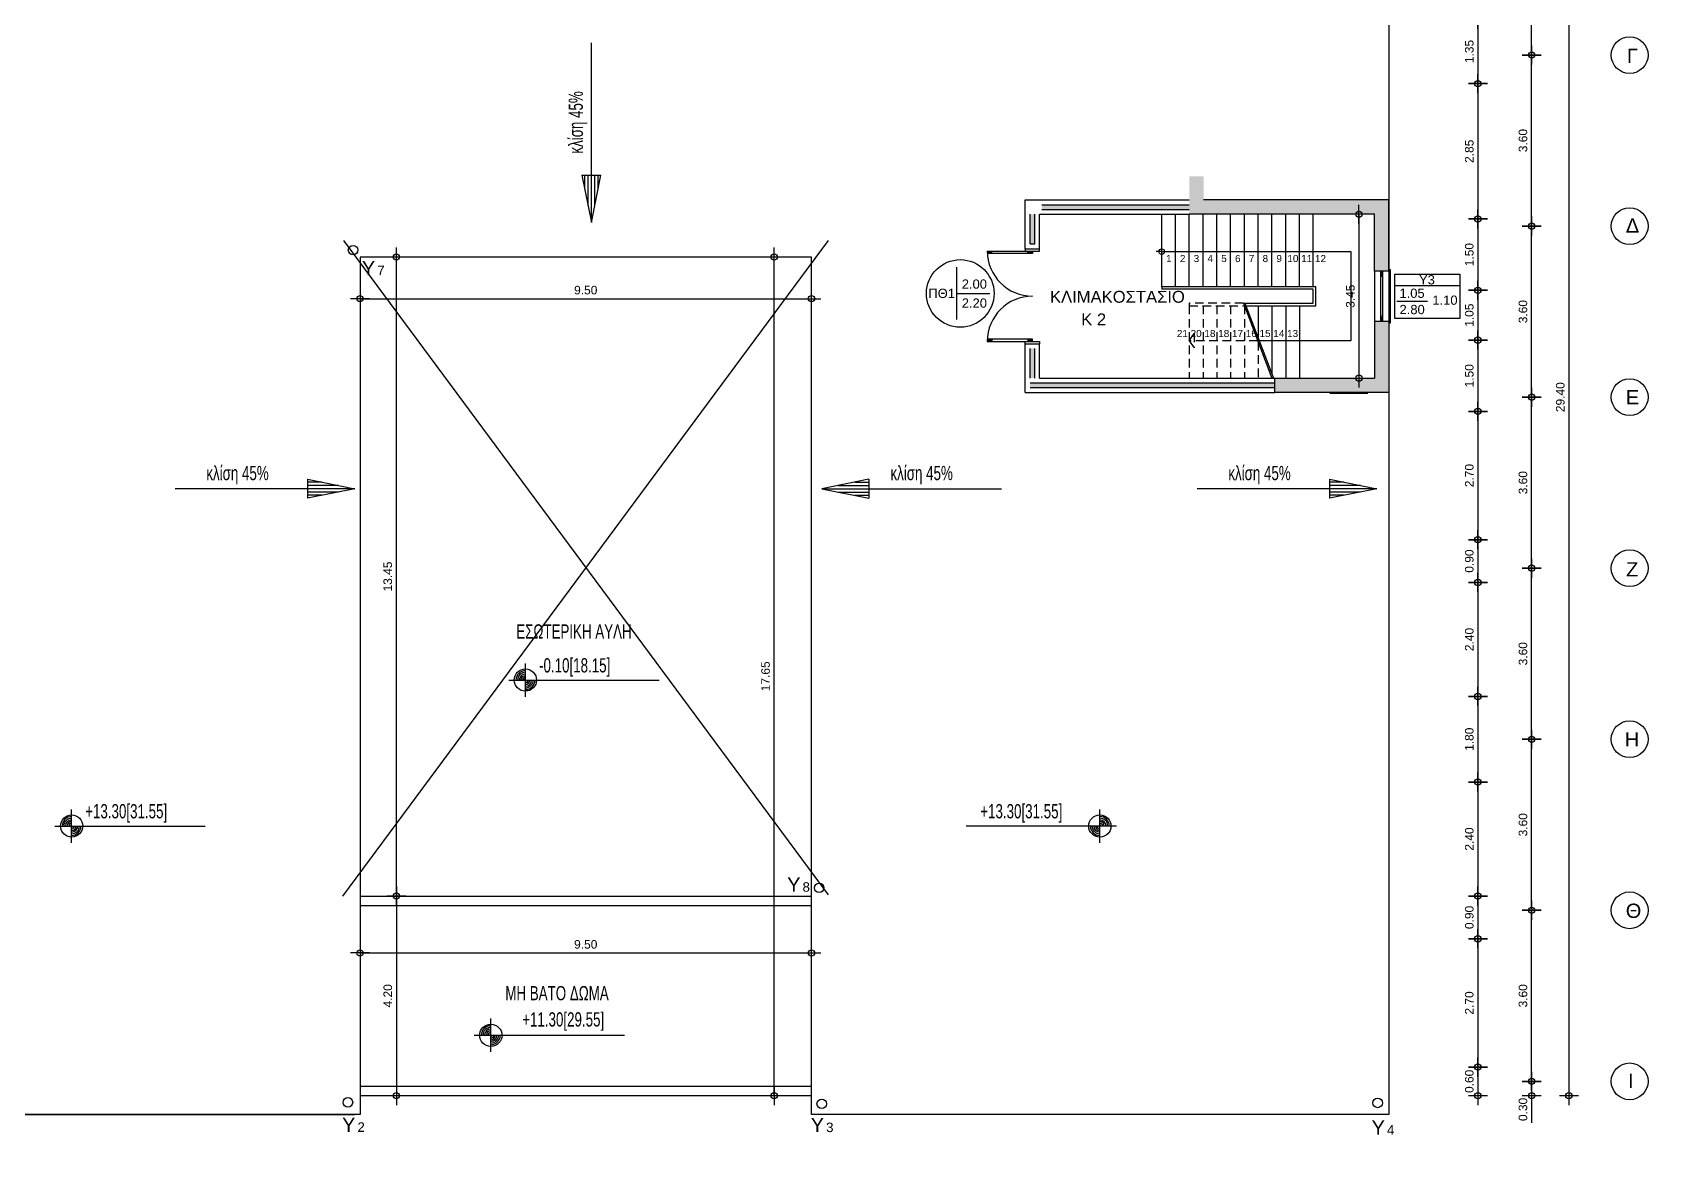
# Model space of a CAD drawing. Header units: metres. Extents: x -11 to 85, y -301 to 135.
# Drawn here: x 19.24 to 53.76, y 89.05 to 112.61 of the extents above; entities that cross this region are included whole.
import ezdxf
from ezdxf.enums import TextEntityAlignment as Align

# ---------------------------------------------------------------- set-up
doc = ezdxf.new("R2010")
doc.units = ezdxf.units.M
doc.header["$LTSCALE"] = 0.036
doc.header["$PDMODE"] = 2
doc.linetypes.add('HIDDEN', pattern=[0.375, 0.25, -0.125])
for name, color, linetype in [('arxitek borofos', 252, 'Continuous'), ('arxitek doma', 252, 'Continuous'), ('DIMBLK', 252, 'Continuous'), ('Parathira', 252, 'Continuous')]:
    doc.layers.add(name, color=color, linetype=linetype)
doc.styles.add('comu-c', font='ugcompl.shx', dxfattribs={"width": 0.7})
doc.styles.add('COMU-N', font='arial.ttf')
doc.styles.get("Standard").update_dxf_attribs({"font": 'arial.ttf'})
doc.dimstyles.new('CADWDOT', dxfattribs={"dimscale": 0.1, "dimtxt": 1.8, "dimasz": 0.08, "dimexe": 2, "dimexo": 0, "dimgap": 0.09, "dimtad": 0, "dimrnd": 0.001, "dimzin": 0, "dimdsep": 46, "dimtxsty": 'Standard', "dimblk1": 'ARTDIM', "dimblk2": 'ARTDIM', "dimsah": 1, "dimcen": 0.09, "dimdle": 0.05, "dimse1": 1, "dimse2": 1, "dimadec": 0, "dimazin": 0, "dimtfac": 1, "dimtmove": 0, "dimatfit": 3, "dimldrblk": 'ARTDIM', "dimfxl": 2, "dimtvp": 0.9999, "dimtolj": 1, "dimtzin": 0, "dimarcsym": 0})

# ---------------------------------------------------------------- blocks, each defined once
blk = doc.blocks.new('ARTDIM')
at = {"layer": 'DIMBLK'}
for p, q in [((-24.9975, 0), (24.9975, 0)), ((0, -24.9975), (0, 24.9975))]:
    blk.add_line(p, q, dxfattribs=at)
blk.add_circle((0, 0), 8.25, dxfattribs=at)
blk = doc.blocks.new('*D1725')
at = {"layer": 'arxitek doma', "color": 0, "lineweight": -2}
blk.add_line((51.562, 119.63), (51.562, 90.246), dxfattribs=at)
at = {"layer": 'Defpoints', "color": 0, "transparency": 16777216}
for p in [(48.677, 119.638), (48.677, 90.238), (51.562, 90.238)]:
    blk.add_point(p, dxfattribs=at)
at = {"layer": 'arxitek doma', "color": 0, "lineweight": -2, "xscale": 0.008, "yscale": 0.008, "zscale": 0.008}
for p, rotation in [((51.562, 119.638), 90), ((51.562, 90.238), 270)]:
    blk.add_blockref('ARTDIM', p, dxfattribs=dict(at, rotation=rotation))
at = {"layer": 'arxitek doma', "color": 0, "insert": (51.382, 104.938), "char_height": 0.18, "attachment_point": 5, "rotation": 90}
blk.add_mtext('\\A1;29.40', dxfattribs=at)
blk = doc.blocks.new('*D1726')
at = {"layer": 'arxitek doma', "color": 0, "lineweight": -2}
for p, q in [((50.777, 90.53), (50.777, 90.246)), ((50.777, 90.238), (50.777, 89.664))]:
    blk.add_line(p, q, dxfattribs=at)
at = {"layer": 'Defpoints', "color": 0, "transparency": 16777216}
for p in [(48.677, 90.538), (48.677, 90.238), (50.777, 90.238)]:
    blk.add_point(p, dxfattribs=at)
at = {"layer": 'arxitek doma', "color": 0, "lineweight": -2, "xscale": 0.008, "yscale": 0.008, "zscale": 0.008}
for p, rotation in [((50.777, 90.538), 90), ((50.777, 90.238), 270)]:
    blk.add_blockref('ARTDIM', p, dxfattribs=dict(at, rotation=rotation))
at = {"layer": 'arxitek doma', "color": 0, "insert": (50.597, 89.947), "char_height": 0.18, "attachment_point": 5, "rotation": 90}
blk.add_mtext('\\A1;0.30', dxfattribs=at)
blk = doc.blocks.new('*D1727')
at = {"layer": 'arxitek doma', "color": 0, "lineweight": -2}
blk.add_line((50.777, 90.546), (50.777, 94.13), dxfattribs=at)
at = {"layer": 'Defpoints', "color": 0, "transparency": 16777216}
for p in [(50.777, 94.138), (53.757, 94.138), (48.677, 90.538)]:
    blk.add_point(p, dxfattribs=at)
at = {"layer": 'arxitek doma', "color": 0, "lineweight": -2, "xscale": 0.008, "yscale": 0.008, "zscale": 0.008}
for p, rotation in [((50.777, 94.138), 90), ((50.777, 90.538), 270)]:
    blk.add_blockref('ARTDIM', p, dxfattribs=dict(at, rotation=rotation))
at = {"layer": 'arxitek doma', "color": 0, "insert": (50.597, 92.338), "char_height": 0.18, "attachment_point": 5, "rotation": 90}
blk.add_mtext('\\A1;3.60', dxfattribs=at)
blk = doc.blocks.new('*D1728')
at = {"layer": 'arxitek doma', "color": 0, "lineweight": -2}
blk.add_line((50.777, 94.146), (50.777, 97.73), dxfattribs=at)
at = {"layer": 'Defpoints', "color": 0, "transparency": 16777216}
for p in [(50.777, 97.738), (53.757, 97.738), (53.757, 94.138)]:
    blk.add_point(p, dxfattribs=at)
at = {"layer": 'arxitek doma', "color": 0, "lineweight": -2, "xscale": 0.008, "yscale": 0.008, "zscale": 0.008}
for p, rotation in [((50.777, 97.738), 90), ((50.777, 94.138), 270)]:
    blk.add_blockref('ARTDIM', p, dxfattribs=dict(at, rotation=rotation))
at = {"layer": 'arxitek doma', "color": 0, "insert": (50.597, 95.938), "char_height": 0.18, "attachment_point": 5, "rotation": 90}
blk.add_mtext('\\A1;3.60', dxfattribs=at)
blk = doc.blocks.new('*D1729')
at = {"layer": 'arxitek doma', "color": 0, "lineweight": -2}
blk.add_line((50.777, 97.746), (50.777, 101.33), dxfattribs=at)
at = {"layer": 'Defpoints', "color": 0, "transparency": 16777216}
for p in [(50.777, 101.338), (53.757, 101.338), (53.757, 97.738)]:
    blk.add_point(p, dxfattribs=at)
at = {"layer": 'arxitek doma', "color": 0, "lineweight": -2, "xscale": 0.008, "yscale": 0.008, "zscale": 0.008}
for p, rotation in [((50.777, 101.338), 90), ((50.777, 97.738), 270)]:
    blk.add_blockref('ARTDIM', p, dxfattribs=dict(at, rotation=rotation))
at = {"layer": 'arxitek doma', "color": 0, "insert": (50.597, 99.538), "char_height": 0.18, "attachment_point": 5, "rotation": 90}
blk.add_mtext('\\A1;3.60', dxfattribs=at)
blk = doc.blocks.new('*D1730')
at = {"layer": 'arxitek doma', "color": 0, "lineweight": -2}
blk.add_line((50.777, 101.346), (50.777, 104.93), dxfattribs=at)
at = {"layer": 'Defpoints', "color": 0, "transparency": 16777216}
for p in [(50.777, 104.938), (53.757, 104.938), (53.757, 101.338)]:
    blk.add_point(p, dxfattribs=at)
at = {"layer": 'arxitek doma', "color": 0, "lineweight": -2, "xscale": 0.008, "yscale": 0.008, "zscale": 0.008}
for p, rotation in [((50.777, 104.938), 90), ((50.777, 101.338), 270)]:
    blk.add_blockref('ARTDIM', p, dxfattribs=dict(at, rotation=rotation))
at = {"layer": 'arxitek doma', "color": 0, "insert": (50.597, 103.138), "char_height": 0.18, "attachment_point": 5, "rotation": 90}
blk.add_mtext('\\A1;3.60', dxfattribs=at)
blk = doc.blocks.new('*D1731')
at = {"layer": 'arxitek doma', "color": 0, "lineweight": -2}
blk.add_line((50.777, 104.946), (50.777, 108.53), dxfattribs=at)
at = {"layer": 'Defpoints', "color": 0, "transparency": 16777216}
for p in [(50.777, 108.538), (53.757, 108.538), (53.757, 104.938)]:
    blk.add_point(p, dxfattribs=at)
at = {"layer": 'arxitek doma', "color": 0, "lineweight": -2, "xscale": 0.008, "yscale": 0.008, "zscale": 0.008}
for p, rotation in [((50.777, 108.538), 90), ((50.777, 104.938), 270)]:
    blk.add_blockref('ARTDIM', p, dxfattribs=dict(at, rotation=rotation))
at = {"layer": 'arxitek doma', "color": 0, "insert": (50.597, 106.738), "char_height": 0.18, "attachment_point": 5, "rotation": 90}
blk.add_mtext('\\A1;3.60', dxfattribs=at)
blk = doc.blocks.new('*D1732')
at = {"layer": 'arxitek doma', "color": 0, "lineweight": -2}
blk.add_line((50.777, 108.546), (50.777, 112.13), dxfattribs=at)
at = {"layer": 'Defpoints', "color": 0, "transparency": 16777216}
for p in [(50.777, 112.138), (53.757, 112.138), (53.757, 108.538)]:
    blk.add_point(p, dxfattribs=at)
at = {"layer": 'arxitek doma', "color": 0, "lineweight": -2, "xscale": 0.008, "yscale": 0.008, "zscale": 0.008}
for p, rotation in [((50.777, 112.138), 90), ((50.777, 108.538), 270)]:
    blk.add_blockref('ARTDIM', p, dxfattribs=dict(at, rotation=rotation))
at = {"layer": 'arxitek doma', "color": 0, "insert": (50.597, 110.338), "char_height": 0.18, "attachment_point": 5, "rotation": 90}
blk.add_mtext('\\A1;3.60', dxfattribs=at)
blk = doc.blocks.new('*D1733')
at = {"layer": 'arxitek doma', "color": 0, "lineweight": -2}
blk.add_line((50.777, 112.146), (50.777, 115.73), dxfattribs=at)
at = {"layer": 'Defpoints', "color": 0, "transparency": 16777216}
for p in [(50.777, 115.738), (53.757, 115.738), (53.757, 112.138)]:
    blk.add_point(p, dxfattribs=at)
at = {"layer": 'arxitek doma', "color": 0, "lineweight": -2, "xscale": 0.008, "yscale": 0.008, "zscale": 0.008}
for p, rotation in [((50.777, 115.738), 90), ((50.777, 112.138), 270)]:
    blk.add_blockref('ARTDIM', p, dxfattribs=dict(at, rotation=rotation))
at = {"layer": 'arxitek doma', "color": 0, "insert": (50.597, 113.938), "char_height": 0.18, "attachment_point": 5, "rotation": 90}
blk.add_mtext('\\A1;3.60', dxfattribs=at)
blk = doc.blocks.new('*D1740')
at = {"layer": 'arxitek doma', "color": 0, "lineweight": -2}
blk.add_line((49.647, 112.88), (49.647, 111.546), dxfattribs=at)
at = {"layer": 'Defpoints', "color": 0, "transparency": 16777216}
for p in [(48.677, 112.888), (48.677, 111.538), (49.647, 111.538)]:
    blk.add_point(p, dxfattribs=at)
at = {"layer": 'arxitek doma', "color": 0, "lineweight": -2, "xscale": 0.008, "yscale": 0.008, "zscale": 0.008}
for p, rotation in [((49.647, 112.888), 90), ((49.647, 111.538), 270)]:
    blk.add_blockref('ARTDIM', p, dxfattribs=dict(at, rotation=rotation))
at = {"layer": 'arxitek doma', "color": 0, "insert": (49.467, 112.213), "char_height": 0.18, "attachment_point": 5, "rotation": 90}
blk.add_mtext('\\A1;1.35', dxfattribs=at)
blk = doc.blocks.new('*D1741')
at = {"layer": 'arxitek doma', "color": 0, "lineweight": -2}
blk.add_line((49.647, 111.53), (49.647, 108.696), dxfattribs=at)
at = {"layer": 'Defpoints', "color": 0, "transparency": 16777216}
for p in [(48.677, 111.538), (48.677, 108.688), (49.647, 108.688)]:
    blk.add_point(p, dxfattribs=at)
at = {"layer": 'arxitek doma', "color": 0, "lineweight": -2, "xscale": 0.008, "yscale": 0.008, "zscale": 0.008}
for p, rotation in [((49.647, 111.538), 90), ((49.647, 108.688), 270)]:
    blk.add_blockref('ARTDIM', p, dxfattribs=dict(at, rotation=rotation))
at = {"layer": 'arxitek doma', "color": 0, "insert": (49.467, 110.113), "char_height": 0.18, "attachment_point": 5, "rotation": 90}
blk.add_mtext('\\A1;2.85', dxfattribs=at)
blk = doc.blocks.new('*D1742')
at = {"layer": 'arxitek doma', "color": 0, "lineweight": -2}
blk.add_line((49.647, 108.68), (49.647, 107.196), dxfattribs=at)
at = {"layer": 'Defpoints', "color": 0, "transparency": 16777216}
for p in [(48.677, 108.688), (48.677, 107.188), (49.647, 107.188)]:
    blk.add_point(p, dxfattribs=at)
at = {"layer": 'arxitek doma', "color": 0, "lineweight": -2, "xscale": 0.008, "yscale": 0.008, "zscale": 0.008}
for p, rotation in [((49.647, 108.688), 90), ((49.647, 107.188), 270)]:
    blk.add_blockref('ARTDIM', p, dxfattribs=dict(at, rotation=rotation))
at = {"layer": 'arxitek doma', "color": 0, "insert": (49.467, 107.938), "char_height": 0.18, "attachment_point": 5, "rotation": 90}
blk.add_mtext('\\A1;1.50', dxfattribs=at)
blk = doc.blocks.new('*D1743')
at = {"layer": 'arxitek doma', "color": 0, "lineweight": -2}
blk.add_line((49.647, 107.18), (49.647, 106.146), dxfattribs=at)
at = {"layer": 'Defpoints', "color": 0, "transparency": 16777216}
for p in [(48.677, 107.188), (48.677, 106.138), (49.647, 106.138)]:
    blk.add_point(p, dxfattribs=at)
at = {"layer": 'arxitek doma', "color": 0, "lineweight": -2, "xscale": 0.008, "yscale": 0.008, "zscale": 0.008}
for p, rotation in [((49.647, 107.188), 90), ((49.647, 106.138), 270)]:
    blk.add_blockref('ARTDIM', p, dxfattribs=dict(at, rotation=rotation))
at = {"layer": 'arxitek doma', "color": 0, "insert": (49.467, 106.663), "char_height": 0.18, "attachment_point": 5, "rotation": 90}
blk.add_mtext('\\A1;1.05', dxfattribs=at)
blk = doc.blocks.new('*D1744')
at = {"layer": 'arxitek doma', "color": 0, "lineweight": -2}
blk.add_line((49.647, 106.13), (49.647, 104.646), dxfattribs=at)
at = {"layer": 'Defpoints', "color": 0, "transparency": 16777216}
for p in [(48.677, 106.138), (48.677, 104.638), (49.647, 104.638)]:
    blk.add_point(p, dxfattribs=at)
at = {"layer": 'arxitek doma', "color": 0, "lineweight": -2, "xscale": 0.008, "yscale": 0.008, "zscale": 0.008}
for p, rotation in [((49.647, 106.138), 90), ((49.647, 104.638), 270)]:
    blk.add_blockref('ARTDIM', p, dxfattribs=dict(at, rotation=rotation))
at = {"layer": 'arxitek doma', "color": 0, "insert": (49.467, 105.388), "char_height": 0.18, "attachment_point": 5, "rotation": 90}
blk.add_mtext('\\A1;1.50', dxfattribs=at)
blk = doc.blocks.new('*D1745')
at = {"layer": 'arxitek doma', "color": 0, "lineweight": -2}
blk.add_line((49.647, 104.63), (49.647, 101.946), dxfattribs=at)
at = {"layer": 'Defpoints', "color": 0, "transparency": 16777216}
for p in [(48.677, 104.638), (48.677, 101.938), (49.647, 101.938)]:
    blk.add_point(p, dxfattribs=at)
at = {"layer": 'arxitek doma', "color": 0, "lineweight": -2, "xscale": 0.008, "yscale": 0.008, "zscale": 0.008}
for p, rotation in [((49.647, 104.638), 90), ((49.647, 101.938), 270)]:
    blk.add_blockref('ARTDIM', p, dxfattribs=dict(at, rotation=rotation))
at = {"layer": 'arxitek doma', "color": 0, "insert": (49.467, 103.288), "char_height": 0.18, "attachment_point": 5, "rotation": 90}
blk.add_mtext('\\A1;2.70', dxfattribs=at)
blk = doc.blocks.new('*D1746')
at = {"layer": 'arxitek doma', "color": 0, "lineweight": -2}
blk.add_line((49.647, 101.93), (49.647, 101.046), dxfattribs=at)
at = {"layer": 'Defpoints', "color": 0, "transparency": 16777216}
for p in [(48.677, 101.938), (48.677, 101.038), (49.647, 101.038)]:
    blk.add_point(p, dxfattribs=at)
at = {"layer": 'arxitek doma', "color": 0, "lineweight": -2, "xscale": 0.008, "yscale": 0.008, "zscale": 0.008}
for p, rotation in [((49.647, 101.938), 90), ((49.647, 101.038), 270)]:
    blk.add_blockref('ARTDIM', p, dxfattribs=dict(at, rotation=rotation))
at = {"layer": 'arxitek doma', "color": 0, "insert": (49.467, 101.488), "char_height": 0.18, "attachment_point": 5, "rotation": 90}
blk.add_mtext('\\A1;0.90', dxfattribs=at)
blk = doc.blocks.new('*D1747')
at = {"layer": 'arxitek doma', "color": 0, "lineweight": -2}
blk.add_line((49.647, 101.03), (49.647, 98.646), dxfattribs=at)
at = {"layer": 'Defpoints', "color": 0, "transparency": 16777216}
for p in [(48.677, 101.038), (48.677, 98.638), (49.647, 98.638)]:
    blk.add_point(p, dxfattribs=at)
at = {"layer": 'arxitek doma', "color": 0, "lineweight": -2, "xscale": 0.008, "yscale": 0.008, "zscale": 0.008}
for p, rotation in [((49.647, 101.038), 90), ((49.647, 98.638), 270)]:
    blk.add_blockref('ARTDIM', p, dxfattribs=dict(at, rotation=rotation))
at = {"layer": 'arxitek doma', "color": 0, "insert": (49.467, 99.838), "char_height": 0.18, "attachment_point": 5, "rotation": 90}
blk.add_mtext('\\A1;2.40', dxfattribs=at)
blk = doc.blocks.new('*D1748')
at = {"layer": 'arxitek doma', "color": 0, "lineweight": -2}
blk.add_line((49.647, 98.63), (49.647, 96.846), dxfattribs=at)
at = {"layer": 'Defpoints', "color": 0, "transparency": 16777216}
for p in [(48.677, 98.638), (48.677, 96.838), (49.647, 96.838)]:
    blk.add_point(p, dxfattribs=at)
at = {"layer": 'arxitek doma', "color": 0, "lineweight": -2, "xscale": 0.008, "yscale": 0.008, "zscale": 0.008}
for p, rotation in [((49.647, 98.638), 90), ((49.647, 96.838), 270)]:
    blk.add_blockref('ARTDIM', p, dxfattribs=dict(at, rotation=rotation))
at = {"layer": 'arxitek doma', "color": 0, "insert": (49.467, 97.738), "char_height": 0.18, "attachment_point": 5, "rotation": 90}
blk.add_mtext('\\A1;1.80', dxfattribs=at)
blk = doc.blocks.new('*D1749')
at = {"layer": 'arxitek doma', "color": 0, "lineweight": -2}
blk.add_line((49.647, 96.83), (49.647, 94.446), dxfattribs=at)
at = {"layer": 'Defpoints', "color": 0, "transparency": 16777216}
for p in [(48.677, 96.838), (48.677, 94.438), (49.647, 94.438)]:
    blk.add_point(p, dxfattribs=at)
at = {"layer": 'arxitek doma', "color": 0, "lineweight": -2, "xscale": 0.008, "yscale": 0.008, "zscale": 0.008}
for p, rotation in [((49.647, 96.838), 90), ((49.647, 94.438), 270)]:
    blk.add_blockref('ARTDIM', p, dxfattribs=dict(at, rotation=rotation))
at = {"layer": 'arxitek doma', "color": 0, "insert": (49.467, 95.638), "char_height": 0.18, "attachment_point": 5, "rotation": 90}
blk.add_mtext('\\A1;2.40', dxfattribs=at)
blk = doc.blocks.new('*D1750')
at = {"layer": 'arxitek doma', "color": 0, "lineweight": -2}
blk.add_line((49.647, 94.43), (49.647, 93.546), dxfattribs=at)
at = {"layer": 'Defpoints', "color": 0, "transparency": 16777216}
for p in [(48.677, 94.438), (48.677, 93.538), (49.647, 93.538)]:
    blk.add_point(p, dxfattribs=at)
at = {"layer": 'arxitek doma', "color": 0, "lineweight": -2, "xscale": 0.008, "yscale": 0.008, "zscale": 0.008}
for p, rotation in [((49.647, 94.438), 90), ((49.647, 93.538), 270)]:
    blk.add_blockref('ARTDIM', p, dxfattribs=dict(at, rotation=rotation))
at = {"layer": 'arxitek doma', "color": 0, "insert": (49.467, 93.988), "char_height": 0.18, "attachment_point": 5, "rotation": 90}
blk.add_mtext('\\A1;0.90', dxfattribs=at)
blk = doc.blocks.new('*D1751')
at = {"layer": 'arxitek doma', "color": 0, "lineweight": -2}
blk.add_line((49.647, 93.53), (49.647, 90.846), dxfattribs=at)
at = {"layer": 'Defpoints', "color": 0, "transparency": 16777216}
for p in [(48.677, 93.538), (48.677, 90.838), (49.647, 90.838)]:
    blk.add_point(p, dxfattribs=at)
at = {"layer": 'arxitek doma', "color": 0, "lineweight": -2, "xscale": 0.008, "yscale": 0.008, "zscale": 0.008}
for p, rotation in [((49.647, 93.538), 90), ((49.647, 90.838), 270)]:
    blk.add_blockref('ARTDIM', p, dxfattribs=dict(at, rotation=rotation))
at = {"layer": 'arxitek doma', "color": 0, "insert": (49.467, 92.188), "char_height": 0.18, "attachment_point": 5, "rotation": 90}
blk.add_mtext('\\A1;2.70', dxfattribs=at)
blk = doc.blocks.new('*D1752')
at = {"layer": 'arxitek doma', "color": 0, "lineweight": -2}
blk.add_line((49.647, 90.83), (49.647, 90.246), dxfattribs=at)
at = {"layer": 'Defpoints', "color": 0, "transparency": 16777216}
for p in [(48.677, 90.838), (48.677, 90.238), (49.647, 90.238)]:
    blk.add_point(p, dxfattribs=at)
at = {"layer": 'arxitek doma', "color": 0, "lineweight": -2, "xscale": 0.008, "yscale": 0.008, "zscale": 0.008}
for p, rotation in [((49.647, 90.838), 90), ((49.647, 90.238), 270)]:
    blk.add_blockref('ARTDIM', p, dxfattribs=dict(at, rotation=rotation))
at = {"layer": 'arxitek doma', "color": 0, "insert": (49.467, 90.538), "char_height": 0.18, "attachment_point": 5, "rotation": 90}
blk.add_mtext('\\A1;0.60', dxfattribs=at)
blk = doc.blocks.new('*D1753')
at = {"layer": 'arxitek doma', "color": 0, "lineweight": -2}
blk.add_line((14.382, 86.882), (22.016, 86.882), dxfattribs=at)
at = {"layer": 'Defpoints', "color": 0, "transparency": 16777216}
for p in [(14.374, 90.238), (22.024, 90.238), (22.024, 86.882)]:
    blk.add_point(p, dxfattribs=at)
at = {"layer": 'arxitek doma', "color": 0, "lineweight": -2, "xscale": 0.008, "yscale": 0.008, "zscale": 0.008, "rotation": 180}
blk.add_blockref('ARTDIM', (14.374, 86.882), dxfattribs=at)
at = {"layer": 'arxitek doma', "color": 0, "lineweight": -2, "xscale": 0.008, "yscale": 0.008, "zscale": 0.008}
blk.add_blockref('ARTDIM', (22.024, 86.882), dxfattribs=at)
at = {"layer": 'arxitek doma', "color": 0, "insert": (18.199, 87.062), "char_height": 0.18, "attachment_point": 5}
blk.add_mtext('\\A1;7.65', dxfattribs=at)
blk = doc.blocks.new('*D1755')
at = {"layer": 'arxitek doma', "color": 0, "lineweight": -2}
blk.add_line((39.732, 86.882), (47.366, 86.882), dxfattribs=at)
at = {"layer": 'Defpoints', "color": 0, "transparency": 16777216}
for p in [(39.724, 90.238), (47.374, 90.238), (47.374, 86.882)]:
    blk.add_point(p, dxfattribs=at)
at = {"layer": 'arxitek doma', "color": 0, "lineweight": -2, "xscale": 0.008, "yscale": 0.008, "zscale": 0.008, "rotation": 180}
blk.add_blockref('ARTDIM', (39.724, 86.882), dxfattribs=at)
at = {"layer": 'arxitek doma', "color": 0, "lineweight": -2, "xscale": 0.008, "yscale": 0.008, "zscale": 0.008}
blk.add_blockref('ARTDIM', (47.374, 86.882), dxfattribs=at)
at = {"layer": 'arxitek doma', "color": 0, "insert": (43.549, 87.062), "char_height": 0.18, "attachment_point": 5}
blk.add_mtext('\\A1;7.65', dxfattribs=at)
blk = doc.blocks.new('*D1757')
at = {"layer": 'arxitek doma', "color": 0, "lineweight": -2}
blk.add_line((26.132, 93.24), (35.616, 93.24), dxfattribs=at)
at = {"layer": 'Defpoints', "color": 0, "transparency": 16777216}
for p in [(35.624, 93.24), (26.124, 90.438), (35.624, 90.438)]:
    blk.add_point(p, dxfattribs=at)
at = {"layer": 'arxitek doma', "color": 0, "lineweight": -2, "xscale": 0.008, "yscale": 0.008, "zscale": 0.008, "rotation": 180}
blk.add_blockref('ARTDIM', (26.124, 93.24), dxfattribs=at)
at = {"layer": 'arxitek doma', "color": 0, "lineweight": -2, "xscale": 0.008, "yscale": 0.008, "zscale": 0.008}
blk.add_blockref('ARTDIM', (35.624, 93.24), dxfattribs=at)
at = {"layer": 'arxitek doma', "color": 0, "insert": (30.874, 93.42), "char_height": 0.18, "attachment_point": 5}
blk.add_mtext('\\A1;9.50', dxfattribs=at)
blk = doc.blocks.new('*D1758')
at = {"layer": 'arxitek doma', "color": 0, "lineweight": -2}
blk.add_line((26.889, 94.43), (26.889, 90.246), dxfattribs=at)
at = {"layer": 'Defpoints', "color": 0, "transparency": 16777216}
for p in [(26.124, 94.438), (26.124, 90.238), (26.889, 90.238)]:
    blk.add_point(p, dxfattribs=at)
at = {"layer": 'arxitek doma', "color": 0, "lineweight": -2, "xscale": 0.008, "yscale": 0.008, "zscale": 0.008}
for p, rotation in [((26.889, 94.438), 90), ((26.889, 90.238), 270)]:
    blk.add_blockref('ARTDIM', p, dxfattribs=dict(at, rotation=rotation))
at = {"layer": 'arxitek doma', "color": 0, "insert": (26.709, 92.338), "char_height": 0.18, "attachment_point": 5, "rotation": 90}
blk.add_mtext('\\A1;4.20', dxfattribs=at)
blk = doc.blocks.new('*D1759')
at = {"layer": 'arxitek doma', "color": 0, "lineweight": -2}
blk.add_line((26.889, 94.446), (26.889, 107.88), dxfattribs=at)
at = {"layer": 'Defpoints', "color": 0, "transparency": 16777216}
for p in [(26.124, 107.888, -3), (26.889, 107.888), (26.124, 94.438)]:
    blk.add_point(p, dxfattribs=at)
at = {"layer": 'arxitek doma', "color": 0, "lineweight": -2, "xscale": 0.008, "yscale": 0.008, "zscale": 0.008}
for p, rotation in [((26.889, 107.888), 90), ((26.889, 94.438), 270)]:
    blk.add_blockref('ARTDIM', p, dxfattribs=dict(at, rotation=rotation))
at = {"layer": 'arxitek doma', "color": 0, "insert": (26.709, 101.163), "char_height": 0.18, "attachment_point": 5, "rotation": 90}
blk.add_mtext('\\A1;13.45', dxfattribs=at)
blk = doc.blocks.new('*D1760')
at = {"layer": 'arxitek doma', "color": 0, "lineweight": -2}
blk.add_line((26.132, 107.01), (35.616, 107.01), dxfattribs=at)
at = {"layer": 'Defpoints', "color": 0, "transparency": 16777216}
for p in [(26.124, 107.888, -3), (35.624, 107.888, -3), (35.624, 107.01)]:
    blk.add_point(p, dxfattribs=at)
at = {"layer": 'arxitek doma', "color": 0, "lineweight": -2, "xscale": 0.008, "yscale": 0.008, "zscale": 0.008, "rotation": 180}
blk.add_blockref('ARTDIM', (26.124, 107.01), dxfattribs=at)
at = {"layer": 'arxitek doma', "color": 0, "lineweight": -2, "xscale": 0.008, "yscale": 0.008, "zscale": 0.008}
blk.add_blockref('ARTDIM', (35.624, 107.01), dxfattribs=at)
at = {"layer": 'arxitek doma', "color": 0, "insert": (30.874, 107.19), "char_height": 0.18, "attachment_point": 5}
blk.add_mtext('\\A1;9.50', dxfattribs=at)
blk = doc.blocks.new('*D1761')
at = {"layer": 'arxitek doma', "color": 0, "lineweight": -2}
blk.add_line((34.838, 90.246), (34.838, 107.88), dxfattribs=at)
at = {"layer": 'Defpoints', "color": 0, "transparency": 16777216}
for p in [(34.449, 107.888, -3), (34.838, 107.888), (34.449, 90.238)]:
    blk.add_point(p, dxfattribs=at)
at = {"layer": 'arxitek doma', "color": 0, "lineweight": -2, "xscale": 0.008, "yscale": 0.008, "zscale": 0.008}
for p, rotation in [((34.838, 107.888), 90), ((34.838, 90.238), 270)]:
    blk.add_blockref('ARTDIM', p, dxfattribs=dict(at, rotation=rotation))
at = {"layer": 'arxitek doma', "color": 0, "insert": (34.658, 99.063), "char_height": 0.18, "attachment_point": 5, "rotation": 90}
blk.add_mtext('\\A1;17.65', dxfattribs=at)
blk = doc.blocks.new('A$C7E7A7D1A')
at = {"layer": 'Parathira'}
for p, q in [((-0.33, 0.04), (-0.33, -1.09)), ((-0.3, 0.04), (-0.33, 0.04)), ((-0.175, 0), (-0.125, 0)), ((-0.175, -1.05), (-0.175, 0)), ((-0.125, 0), (-0.125, -1.05)), ((0, 0), (0, -1.05)), ((-0.125, -0.105), (-0.175, -0.105)), ((-0.165, 0), (-0.165, -0.105)), ((-0.155, 0), (-0.155, -0.105)), ((-0.145, 0), (-0.145, -0.105)), ((-0.135, 0), (-0.135, -0.105)), ((-0.125, -0.945), (-0.175, -0.945)), ((-0.165, -0.945), (-0.165, -1.05)), ((-0.155, -0.945), (-0.155, -1.05)), ((-0.145, -0.945), (-0.145, -1.05)), ((-0.135, -0.945), (-0.135, -1.05)), ((-0.33, -1.09), (-0.3, -1.09)), ((-0.125, -1.05), (-0.175, -1.05))]:
    blk.add_line(p, q, dxfattribs=at)
blk = doc.blocks.new('*D1762')
at = {"layer": 'arxitek borofos', "color": 0, "lineweight": -2}
blk.add_line((47.144, 108.78), (47.144, 105.346), dxfattribs=at)
at = {"layer": 'Defpoints', "color": 0, "transparency": 16777216}
for p in [(47.486, 108.788), (47.144, 105.338), (47.486, 105.338)]:
    blk.add_point(p, dxfattribs=at)
at = {"layer": 'arxitek borofos', "color": 0, "lineweight": -2, "xscale": 0.008, "yscale": 0.008, "zscale": 0.008}
for p, rotation in [((47.144, 108.788), 90), ((47.144, 105.338), 270)]:
    blk.add_blockref('ARTDIM', p, dxfattribs=dict(at, rotation=rotation))
at = {"layer": 'arxitek borofos', "color": 0, "insert": (46.964, 107.063), "char_height": 0.18, "attachment_point": 5, "rotation": 90}
blk.add_mtext('\\A1;3.45', dxfattribs=at)
blk = doc.blocks.new('A$C0F035EE8')
at = {"layer": 'Parathira'}
for p, q in [((-0.3, 0), (-0.3, -0.05)), ((0, -0.05), (0, 0)), ((-1.1, -0.05), (-0.15, -0.05)), ((-1.005, -0.059), (-1.1, -0.059)), ((-1.005, -0.069), (-1.1, -0.069)), ((-1.005, -0.079), (-1.1, -0.079)), ((-1.005, -0.088), (-1.099, -0.088)), ((-0.15, -0.098), (-1.099, -0.098)), ((-1.005, -0.098), (-1.005, -0.05)), ((-0.3, -0.05), (0, -0.05)), ((-0.245, -0.098), (-0.245, -0.05)), ((-0.15, -0.059), (-0.245, -0.059)), ((-0.15, -0.069), (-0.245, -0.069)), ((-0.15, -0.079), (-0.245, -0.079)), ((-0.15, -0.088), (-0.245, -0.088)), ((-0.15, -0.05), (-0.15, -0.098)), ((-1.005, -1.922), (-1.1, -1.922)), ((-1.005, -1.931), (-1.1, -1.931)), ((-1.005, -1.941), (-1.1, -1.941)), ((-1.1, -1.95), (-0.15, -1.95)), ((-0.15, -1.903), (-1.099, -1.903)), ((-1.005, -1.912), (-1.099, -1.912)), ((-1.005, -1.903), (-1.005, -1.95)), ((-0.3, -2), (-0.3, -1.95)), ((-0.3, -1.95), (0, -1.95)), ((-0.245, -1.903), (-0.245, -1.95)), ((-0.15, -1.912), (-0.245, -1.912)), ((-0.15, -1.922), (-0.245, -1.922)), ((-0.15, -1.931), (-0.245, -1.931)), ((-0.15, -1.941), (-0.245, -1.941)), ((-0.15, -1.95), (-0.15, -1.903)), ((0, -1.95), (0, -2))]:
    blk.add_line(p, q, dxfattribs=at)
for centre, start, end in [((-0.15, -0.05), 180, 270), ((-0.15, -1.95), 90, 180)]:
    blk.add_arc(centre, 0.95, start, end, dxfattribs=at)

msp = doc.modelspace()

# ---------------------------------------------------------------- hatches: boundary and pattern name
at = {"layer": 'arxitek borofos'}
for points in [[(43.874, 109.088), (43.874, 109.588), (43.574, 109.588), (43.574, 108.788), (47.474, 108.788), (47.474, 107.588), (47.774, 107.588), (47.774, 109.088)], [(40.224, 108.788), (40.324, 108.788), (40.324, 108.163), (40.224, 108.163)], [(43.574, 108.988), (40.474, 108.988), (40.474, 108.888), (43.574, 108.888)], [(47.474, 105.338), (45.374, 105.338), (45.374, 105.038), (47.774, 105.038), (47.774, 106.538), (47.474, 106.538)], [(42.973, 105.238), (40.223, 105.238), (40.223, 105.138), (42.973, 105.138)], [(45.374, 105.238), (42.624, 105.238), (42.624, 105.138), (45.374, 105.138)]]:
    msp.add_hatch(color=256, dxfattribs=at).paths.add_polyline_path(points)
h = msp.add_hatch(color=256, dxfattribs=at)
h.paths.add_polyline_path([(40.224, 105.963), (40.324, 105.963), (40.324, 105.767), (40.224, 105.767)])
h.paths.add_polyline_path([(40.224, 105.767), (40.324, 105.767), (40.324, 105.338), (40.224, 105.338)])

# ---------------------------------------------------------------- linework, layer by layer
for p, q in [((40.124, 109.088), (43.574, 109.088)), ((40.124, 108.063), (40.124, 109.088)), ((47.774, 109.088), (43.874, 109.088)), ((47.774, 107.588), (47.774, 109.088)), ((40.224, 108.163), (40.224, 108.788)), ((40.324, 108.163), (40.324, 108.788)), ((40.424, 108.788), (43.574, 108.788)), ((40.424, 108.063), (40.424, 108.788)), ((40.474, 108.988), (43.574, 108.988)), ((40.474, 108.888), (43.574, 108.888)), ((47.474, 108.788), (43.574, 108.788)), ((47.474, 107.588), (47.474, 108.788)), ((40.124, 108.063), (40.424, 108.063)), ((40.224, 108.163), (40.324, 108.163)), ((38.677, 107.671), (38.677, 106.571)), ((47.774, 107.588), (47.474, 107.588)), ((47.901, 106.591), (47.901, 107.529)), ((47.901, 107.529), (49.269, 107.529)), ((49.269, 107.529), (49.269, 106.591)), ((38.677, 107.121), (39.377, 107.121)), ((49.269, 107.283), (47.901, 107.283)), ((47.94, 106.958), (48.586, 106.958)), ((47.474, 106.538), (47.474, 105.338)), ((47.474, 106.538), (47.774, 106.538)), ((47.774, 106.538), (47.774, 105.038)), ((49.269, 106.591), (47.901, 106.591)), ((40.124, 105.338), (40.124, 106.063)), ((40.124, 106.063), (40.424, 106.063)), ((40.424, 105.338), (40.424, 106.063)), ((40.224, 105.338), (40.224, 105.963)), ((40.324, 105.338), (40.324, 105.963)), ((40.124, 105.038), (40.124, 105.338)), ((40.424, 105.338), (42.624, 105.338)), ((42.624, 105.338), (45.374, 105.338)), ((45.374, 105.038), (45.374, 105.338)), ((45.374, 105.338), (47.474, 105.338)), ((40.124, 105.038), (42.765, 105.038)), ((40.223, 105.238), (42.973, 105.238)), ((40.223, 105.138), (42.973, 105.138)), ((42.624, 105.238), (45.374, 105.238)), ((42.624, 105.138), (45.374, 105.138)), ((42.624, 105.038), (45.374, 105.038)), ((47.774, 105.038), (45.374, 105.038)), ((47.335, 105.038), (46.535, 105.038)), ((47.335, 105.018), (46.535, 105.018))]:
    msp.add_line(p, q, dxfattribs=at)
at = {"layer": 'arxitek borofos', "linetype": 'Continuous'}
for p, q in [((42.994, 107.263), (42.994, 108.788)), ((43.284, 107.263), (43.284, 108.788)), ((43.574, 107.263), (43.574, 108.788)), ((43.864, 107.263), (43.864, 108.788)), ((44.154, 107.263), (44.154, 108.788)), ((44.444, 107.263), (44.444, 108.788)), ((44.734, 107.263), (44.734, 108.788)), ((45.024, 107.263), (45.024, 108.788)), ((45.314, 107.263), (45.314, 108.788)), ((45.604, 107.263), (45.604, 108.788)), ((45.894, 107.263), (45.894, 108.788)), ((46.184, 107.263), (46.184, 108.788)), ((42.994, 108.001), (42.874, 108.001)), ((42.994, 108.001), (46.971, 108.001)), ((46.971, 108.001), (46.971, 106.126)), ((44.734, 107.263), (42.994, 107.263)), ((42.994, 107.263), (42.994, 107.213)), ((44.753, 107.213), (42.994, 107.213)), ((44.734, 107.263), (44.734, 107.263)), ((46.234, 107.263), (44.734, 107.263)), ((46.184, 107.213), (44.753, 107.213)), ((46.184, 106.913), (46.184, 107.213)), ((46.234, 106.863), (46.234, 107.263)), ((44.715, 106.913), (45.314, 105.338)), ((44.715, 106.913), (46.184, 106.913)), ((44.745, 106.913), (45.344, 105.338)), ((44.764, 106.863), (46.234, 106.863)), ((45.024, 106.863), (45.024, 106.18)), ((45.314, 106.863), (45.314, 105.417)), ((45.604, 106.863), (45.604, 105.338)), ((45.894, 106.863), (45.894, 105.338)), ((46.971, 106.126), (45.044, 106.126))]:
    msp.add_line(p, q, dxfattribs=at)
at = {"layer": 'arxitek borofos', "linetype": 'HIDDEN', "ltscale": 20}
for p, q in [((43.574, 106.913), (43.574, 106.863)), ((44.715, 106.913), (43.574, 106.913)), ((43.574, 106.863), (43.574, 105.338)), ((43.574, 106.863), (44.734, 106.863)), ((43.864, 106.863), (43.864, 105.338)), ((44.154, 106.863), (44.154, 105.338)), ((44.444, 106.863), (44.444, 105.338)), ((44.734, 106.863), (44.734, 105.338)), ((43.574, 106.126), (43.674, 106.276)), ((43.574, 106.126), (43.674, 105.976)), ((45.014, 106.126), (43.574, 106.126)), ((43.674, 106.276), (43.674, 105.976)), ((45.024, 106.101), (45.024, 105.338))]:
    msp.add_line(p, q, dxfattribs=at)
at = {"layer": 'arxitek borofos', "linetype": 'Continuous'}
msp.add_circle((42.994, 108.001), 0.06, dxfattribs=at)
at = {"layer": 'arxitek borofos'}
msp.add_circle((38.755, 107.121), 0.711, dxfattribs=at)
at = {"layer": 'arxitek doma'}
for p, q in [((47.774, 120.038), (47.774, 89.838)), ((30.993, 108.617), (30.993, 112.399)), ((30.794, 109.612), (31.192, 109.612)), ((30.794, 109.612), (30.993, 108.617)), ((30.854, 109.314), (30.854, 109.612)), ((30.923, 108.966), (30.923, 109.612)), ((30.993, 108.617), (31.192, 109.612)), ((31.063, 108.966), (31.063, 109.612)), ((31.132, 109.314), (31.132, 109.612)), ((35.974, 108.238, 3), (25.756, 94.434, 3.319)), ((25.774, 108.238, 3), (35.974, 94.467, 3.314)), ((35.624, 107.888), (26.124, 107.888)), ((26.124, 107.888), (26.124, 89.838)), ((35.624, 89.838), (35.624, 107.888)), ((26.017, 103.011), (22.234, 103.011)), ((25.021, 103.21), (25.021, 102.812)), ((25.021, 103.21), (26.017, 103.011)), ((25.32, 103.151), (25.021, 103.151)), ((25.668, 103.081), (25.021, 103.081)), ((26.017, 103.011), (25.021, 102.812)), ((25.668, 102.942), (25.021, 102.942)), ((25.32, 102.872), (25.021, 102.872)), ((36.834, 103.21), (35.839, 103.011)), ((35.839, 103.011), (39.621, 103.011)), ((35.839, 103.011), (36.834, 102.812)), ((36.188, 103.081), (36.834, 103.081)), ((36.188, 102.942), (36.834, 102.942)), ((36.536, 103.151), (36.834, 103.151)), ((36.536, 102.872), (36.834, 102.872)), ((36.834, 103.21), (36.834, 102.812)), ((47.523, 103.011), (43.74, 103.011)), ((46.527, 103.21), (46.527, 102.812)), ((46.527, 103.21), (47.523, 103.011)), ((46.826, 103.151), (46.527, 103.151)), ((47.174, 103.081), (46.527, 103.081)), ((47.523, 103.011), (46.527, 102.812)), ((47.174, 102.942), (46.527, 102.942)), ((46.826, 102.872), (46.527, 102.872)), ((29.605, 98.631, 3), (29.605, 99.334, 3)), ((29.254, 98.983, 3), (32.418, 98.983, 3)), ((20.055, 95.561, 3), (20.055, 96.263, 3)), ((41.693, 95.561, 3), (41.693, 96.263, 3)), ((19.704, 95.912, 3), (22.868, 95.912, 3)), ((42.044, 95.912, 3), (38.88, 95.912, 3)), ((26.124, 94.438, 3), (35.624, 94.438, 3)), ((26.124, 94.238, 3), (35.624, 94.238, 3)), ((28.876, 91.157, 3), (28.876, 91.859, 3)), ((28.525, 91.508, 3), (31.689, 91.508, 3)), ((26.124, 90.438, 3), (35.624, 90.438, 3)), ((26.124, 90.238, 3), (35.624, 90.238, 3)), ((26.124, 89.838), (13.974, 89.838)), ((14.085, 89.838), (26.013, 89.838)), ((47.774, 89.838), (35.624, 89.838))]:
    msp.add_line(p, q, dxfattribs=at)
for centre, radius in [((52.841, 112.138, 3), 0.387), ((52.841, 108.538, 3), 0.387), ((25.978, 108.033), 0.1), ((52.841, 104.938, 3), 0.387), ((52.841, 101.338, 3), 0.387), ((29.605, 98.983, 3), 0.234), ((52.841, 97.738, 3), 0.387), ((20.055, 95.912, 3), 0.234), ((41.693, 95.912, 3), 0.234), ((35.786, 94.61), 0.1), ((52.841, 94.138, 3), 0.387), ((28.876, 91.508, 3), 0.234), ((52.841, 90.538, 3), 0.387), ((25.87, 90.096), 0.1), ((35.84, 90.065), 0.1), ((47.538, 90.084), 0.1)]:
    msp.add_circle(centre, radius, dxfattribs=at)
for centre, radius, start, end in [((29.605, 98.983, 3), 0.199, 90, 180), ((29.605, 98.983, 3), 0.164, 90, 180), ((29.605, 98.983, 3), 0.129, 90, 180), ((29.605, 98.983, 3), 0.0937, 90, 180), ((29.605, 98.983, 3), 0.0585, 90, 180), ((29.605, 98.983, 3), 0.0234, 90, 180), ((29.605, 98.983, 3), 0.0937, 270, 0), ((29.605, 98.983, 3), 0.129, 270, 0), ((29.605, 98.983, 3), 0.164, 270, 0), ((29.605, 98.983, 3), 0.199, 270, 0), ((29.605, 98.983, 3), 0.0585, 270, 0), ((29.605, 98.983, 3), 0.0234, 270, 0), ((20.055, 95.912, 3), 0.199, 90, 180), ((20.055, 95.912, 3), 0.164, 90, 180), ((20.055, 95.912, 3), 0.129, 90, 180), ((20.055, 95.912, 3), 0.0937, 90, 180), ((20.055, 95.912, 3), 0.0585, 90, 180), ((41.693, 95.912, 3), 0.199, 0, 90), ((41.693, 95.912, 3), 0.164, 0, 90), ((41.693, 95.912, 3), 0.129, 0, 90), ((41.693, 95.912, 3), 0.0937, 0, 90), ((41.693, 95.912, 3), 0.0585, 0, 90), ((20.055, 95.912, 3), 0.0234, 90, 180), ((20.055, 95.912, 3), 0.0937, 270, 0), ((20.055, 95.912, 3), 0.129, 270, 0), ((20.055, 95.912, 3), 0.164, 270, 0), ((20.055, 95.912, 3), 0.199, 270, 0), ((20.055, 95.912, 3), 0.0585, 270, 0), ((20.055, 95.912, 3), 0.0234, 270, 0), ((41.693, 95.912, 3), 0.199, 180, 270), ((41.693, 95.912, 3), 0.164, 180, 270), ((41.693, 95.912, 3), 0.129, 180, 270), ((41.693, 95.912, 3), 0.0937, 180, 270), ((41.693, 95.912, 3), 0.0585, 180, 270), ((41.693, 95.912, 3), 0.0234, 180, 270), ((41.693, 95.912, 3), 0.0234, 0, 90), ((28.876, 91.508, 3), 0.199, 90, 180), ((28.876, 91.508, 3), 0.164, 90, 180), ((28.876, 91.508, 3), 0.129, 90, 180), ((28.876, 91.508, 3), 0.0937, 90, 180), ((28.876, 91.508, 3), 0.0585, 90, 180), ((28.876, 91.508, 3), 0.0234, 90, 180), ((28.876, 91.508, 3), 0.0937, 270, 0), ((28.876, 91.508, 3), 0.129, 270, 0), ((28.876, 91.508, 3), 0.164, 270, 0), ((28.876, 91.508, 3), 0.199, 270, 0), ((28.876, 91.508, 3), 0.0585, 270, 0), ((28.876, 91.508, 3), 0.0234, 270, 0)]:
    msp.add_arc(centre, radius, start, end, dxfattribs=at)

# ---------------------------------------------------------------- block references
at = {"layer": 'arxitek borofos', "extrusion": (0, 0, -1), "xscale": -1, "zscale": -1}
msp.add_blockref('A$C0F035EE8', (-40.424, 108.063), dxfattribs=at)
at = {"layer": 'arxitek borofos', "xscale": -1}
msp.add_blockref('A$C7E7A7D1A', (47.474, 107.588), dxfattribs=at)

# ---------------------------------------------------------------- texts
at = {"layer": 'arxitek borofos', "style": 'COMU-N'}
for s, p in [('1', (43.145, 107.856)), ('2', (43.435, 107.856)), ('3', (43.725, 107.856)), ('4', (44.015, 107.856)), ('5', (44.305, 107.856)), ('6', (44.595, 107.856)), ('7', (44.885, 107.856)), ('8', (45.175, 107.856)), ('9', (45.465, 107.856)), ('10', (45.755, 107.856)), ('11', (46.045, 107.856)), ('12', (46.335, 107.856)), ('21', (43.429, 106.278)), ('20', (43.719, 106.278)), ('18', (44.009, 106.278)), ('18', (44.299, 106.278)), ('17', (44.589, 106.278)), ('16', (44.879, 106.278)), ('15', (45.169, 106.278)), ('14', (45.459, 106.278)), ('13', (45.749, 106.278))]:
    msp.add_text(s, height=0.15, dxfattribs=at).set_placement(p, align=Align.MIDDLE)
for s, height, p in [('Y3', 0.195, (48.409, 107.311)), ('ΚΛΙΜΑΚΟΣΤΑΣΙΟ', 0.25, (40.643, 106.926)), ('1.05', 0.195, (47.997, 107.028)), ('1.10', 0.195, (48.69, 106.882)), ('K 2', 0.25, (41.3, 106.451)), ('2.80', 0.195, (47.999, 106.685))]:
    msp.add_text(s, height=height, dxfattribs=at).set_placement(p)
for tag, text, p in [('2.00', '0.90', (39.052, 107.221)), ('ΠΘ1', '2.20', (38.364, 107.025)), ('2.20', '2.20', (39.052, 106.821))]:
    msp.add_attdef(tag, text=text, height=0.195, dxfattribs=at).set_placement(p, align=Align.CENTER)
at = {"layer": 'arxitek doma', "style": 'COMU-N'}
for s, height, p in [('Γ', 0.3, (52.783, 111.971, 3)), ('Δ', 0.3, (52.761, 108.4, 3)), ('Y', 0.3, (26.163, 107.503, 3)), ('7', 0.2, (26.485, 107.503, 3)), ('Ε', 0.3, (52.761, 104.786, 3)), ('Ζ', 0.3, (52.767, 101.164, 3)), ('Η', 0.3, (52.739, 97.586, 3)), ('Y', 0.3, (35.113, 94.529, 3)), ('8', 0.2, (35.436, 94.529, 3)), ('Θ', 0.3, (52.76, 93.978, 3)), ('Ι', 0.3, (52.808, 90.4, 3)), ('Y', 0.3, (25.747, 89.475, 3)), ('Y', 0.3, (35.609, 89.47, 3)), ('2', 0.2, (26.07, 89.475, 3)), ('3', 0.2, (35.932, 89.47, 3)), ('Y', 0.3, (47.411, 89.416, 3)), ('4', 0.2, (47.734, 89.416, 3))]:
    msp.add_text(s, height=height, dxfattribs=at).set_placement(p)
at = {"layer": 'arxitek doma', "style": 'comu-c', "width": 0.7}
msp.add_text('κλίση 45%', height=0.3, rotation=90, dxfattribs=at).set_placement((30.814, 110.064))
for s, p in [('κλίση 45%', (22.89, 103.191)), ('κλίση 45%', (37.286, 103.191)), ('κλίση 45%', (44.396, 103.191)), ('ΕΣΩΤΕΡΙΚΗ ΑΥΛΗ', (29.412, 99.857)), ('ΜΗ ΒΑΤΟ ΔΩΜΑ', (29.182, 92.244))]:
    msp.add_text(s, height=0.3, dxfattribs=at).set_placement(p)
for tag, p in [('-0.10[18.15]', (29.892, 99.144, 3)), ('+13.30[31.55]', (20.341, 96.073, 3)), ('+13.30[31.55]', (39.176, 96.073, 3)), ('+11.30[29.55]', (29.537, 91.692, 3))]:
    msp.add_attdef(tag, p, '±0.00', height=0.3, dxfattribs=at)

# ---------------------------------------------------------------- dimensions: what is measured, and where the dimension line sits
at = {"layer": 'arxitek borofos'}
dim = msp.add_linear_dim(base=(47.144, 105.338), p1=(47.486, 108.788), p2=(47.486, 105.338), angle=90, dimstyle='CADWDOT', dxfattribs=at)
dim.commit()
dim.dimension.update_dxf_attribs({"geometry": '*D1762', "text_midpoint": (46.964, 107.063)})
at = {"layer": 'arxitek doma'}
for base, p1, p2, picture, middle in [((51.562, 90.238, 3), (48.677, 119.638, 3), (48.677, 90.238, 3), '*D1725', (51.382, 104.938, 3)), ((50.777, 115.738, 3), (53.757, 112.138, 3), (53.757, 115.738, 3), '*D1733', (50.597, 113.938, 3)), ((49.647, 111.538, 3), (48.677, 112.888, 3), (48.677, 111.538, 3), '*D1740', (49.467, 112.213, 3)), ((50.777, 112.138, 3), (53.757, 108.538, 3), (53.757, 112.138, 3), '*D1732', (50.597, 110.338, 3)), ((49.647, 108.688, 3), (48.677, 111.538, 3), (48.677, 108.688, 3), '*D1741', (49.467, 110.113, 3)), ((49.647, 107.188, 3), (48.677, 108.688, 3), (48.677, 107.188, 3), '*D1742', (49.467, 107.938, 3)), ((50.777, 108.538, 3), (53.757, 104.938, 3), (53.757, 108.538, 3), '*D1731', (50.597, 106.738, 3)), ((26.889, 107.888, 3), (26.124, 94.438, 3), (26.124, 107.888), '*D1759', (26.709, 101.163, 3)), ((34.838, 107.888, 3), (34.449, 90.238, 3), (34.449, 107.888), '*D1761', (34.658, 99.063, 3)), ((49.647, 106.138, 3), (48.677, 107.188, 3), (48.677, 106.138, 3), '*D1743', (49.467, 106.663, 3)), ((49.647, 104.638, 3), (48.677, 106.138, 3), (48.677, 104.638, 3), '*D1744', (49.467, 105.388, 3)), ((50.777, 104.938, 3), (53.757, 101.338, 3), (53.757, 104.938, 3), '*D1730', (50.597, 103.138, 3)), ((49.647, 101.938, 3), (48.677, 104.638, 3), (48.677, 101.938, 3), '*D1745', (49.467, 103.288, 3)), ((49.647, 101.038, 3), (48.677, 101.938, 3), (48.677, 101.038, 3), '*D1746', (49.467, 101.488, 3)), ((50.777, 101.338, 3), (53.757, 97.738, 3), (53.757, 101.338, 3), '*D1729', (50.597, 99.538, 3)), ((49.647, 98.638, 3), (48.677, 101.038, 3), (48.677, 98.638, 3), '*D1747', (49.467, 99.838, 3)), ((49.647, 96.838, 3), (48.677, 98.638, 3), (48.677, 96.838, 3), '*D1748', (49.467, 97.738, 3)), ((50.777, 97.738, 3), (53.757, 94.138, 3), (53.757, 97.738, 3), '*D1728', (50.597, 95.938, 3)), ((49.647, 94.438, 3), (48.677, 96.838, 3), (48.677, 94.438, 3), '*D1749', (49.467, 95.638, 3)), ((26.889, 90.238, 3), (26.124, 94.438, 3), (26.124, 90.238, 3), '*D1758', (26.709, 92.338, 3)), ((49.647, 93.538, 3), (48.677, 94.438, 3), (48.677, 93.538, 3), '*D1750', (49.467, 93.988, 3)), ((50.777, 94.138, 3), (48.677, 90.538, 3), (53.757, 94.138, 3), '*D1727', (50.597, 92.338, 3)), ((49.647, 90.838, 3), (48.677, 93.538, 3), (48.677, 90.838, 3), '*D1751', (49.467, 92.188, 3)), ((49.647, 90.238, 3), (48.677, 90.838, 3), (48.677, 90.238, 3), '*D1752', (49.467, 90.538, 3)), ((50.777, 90.238, 3), (48.677, 90.538, 3), (48.677, 90.238, 3), '*D1726', (50.597, 89.947, 3))]:
    dim = msp.add_linear_dim(base=base, p1=p1, p2=p2, angle=90, dimstyle='CADWDOT', dxfattribs=at)
    dim.commit()
    dim.dimension.update_dxf_attribs({"geometry": picture, "text_midpoint": middle})
for base, p1, p2, picture, middle in [((35.624, 107.01, 3), (26.124, 107.888), (35.624, 107.888), '*D1760', (30.874, 107.19, 3)), ((35.624, 93.24, 3), (26.124, 90.438, 3), (35.624, 90.438, 3), '*D1757', (30.874, 93.42, 3)), ((22.024, 86.882, 3), (14.374, 90.238, 3), (22.024, 90.238, 3), '*D1753', (18.199, 87.062, 3)), ((47.374, 86.882, 3), (39.724, 90.238, 3), (47.374, 90.238, 3), '*D1755', (43.549, 87.062, 3))]:
    dim = msp.add_linear_dim(base=base, p1=p1, p2=p2, dimstyle='CADWDOT', dxfattribs=at)
    dim.commit()
    dim.dimension.update_dxf_attribs({"geometry": picture, "text_midpoint": middle})

doc.saveas('drawing.dxf')
